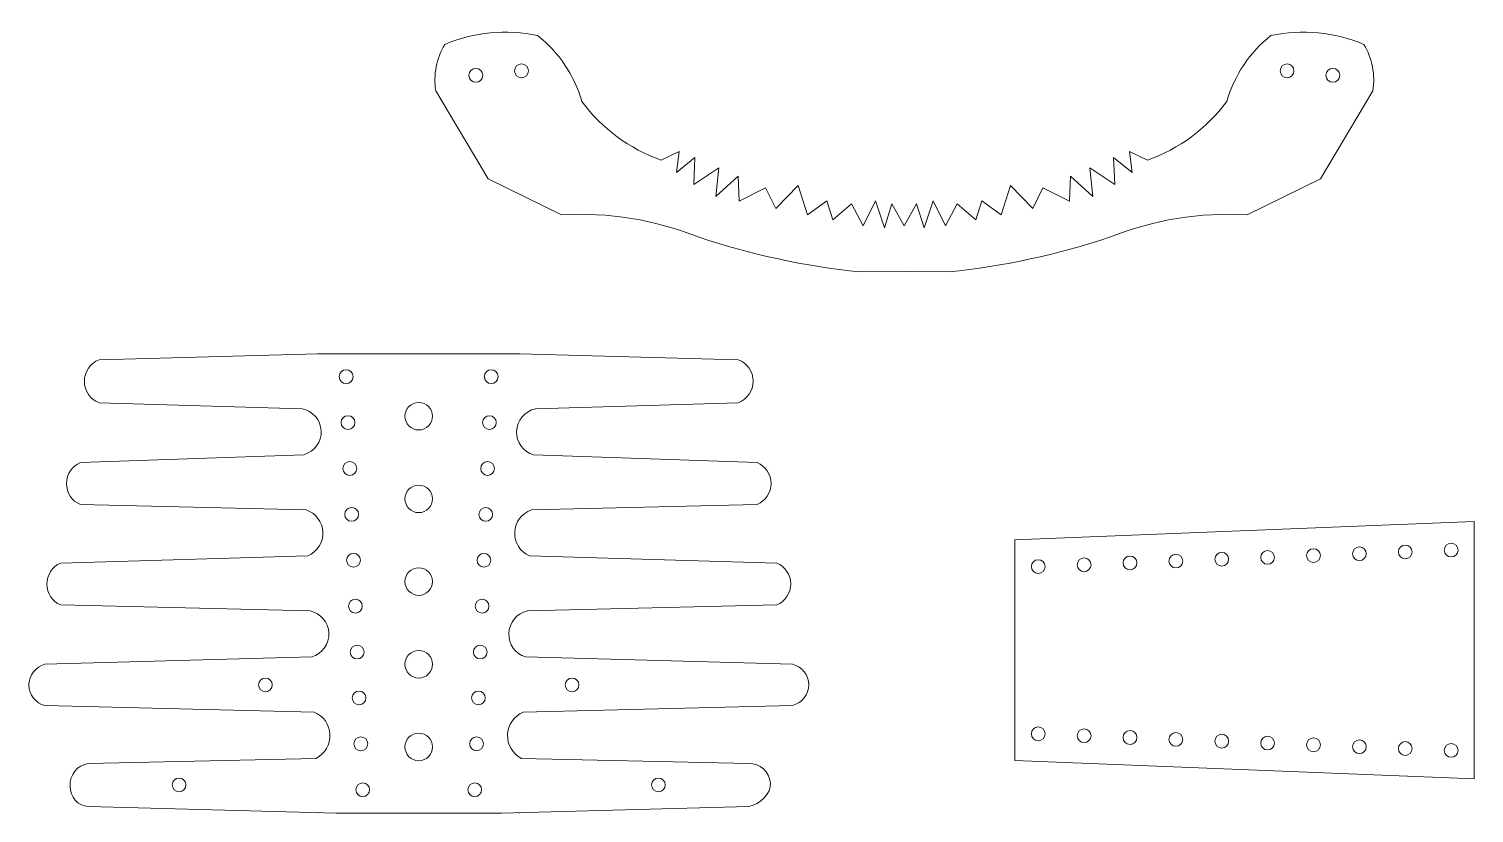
# Model space of a CAD drawing. Header units: millimetres. Extents: x -179 to 235, y -251 to 245.
# Drawn here: x 21.7 to 179, y -104.3 to -19 of the extents above; entities that cross this region are included whole.
import ezdxf

# ---------------------------------------------------------------- set-up
doc = ezdxf.new("R2010")
doc.units = ezdxf.units.MM
doc.header["$MEASUREMENT"] = 0
doc.layers.add('Layer 1', color=7, linetype='Continuous')

msp = doc.modelspace()

# ---------------------------------------------------------------- linework, layer by layer
at = {"layer": 'Layer 1', "lineweight": 9}
for points, knots in [([(65.9547, -25.7036), (65.6877, -23.9622), (66.0348, -22.181), (66.9354, -20.6669), (66.9354, -20.6669), (70.1296, -19.3139), (73.6629, -18.9696), (77.0585, -19.6793), (77.0585, -19.6793), (79.3703, -21.5229), (81.0555, -24.0384), (81.8817, -26.8775)], [0, 0, 0, 0, 0.25, 0.25, 0.25, 0.25, 0.5, 0.5, 0.5, 0.5, 1, 1, 1, 1]), ([(168.0144, -25.7036), (168.2813, -23.9614), (167.935, -22.1816), (167.0337, -20.6669), (167.0337, -20.6669), (163.8381, -19.3138), (160.3074, -18.9689), (156.9107, -19.6793), (156.9107, -19.6793), (154.5982, -21.5239), (152.9137, -24.0372), (152.0874, -26.8775)], [0, 0, 0, 0, 0.25, 0.25, 0.25, 0.25, 0.5, 0.5, 0.5, 0.5, 1, 1, 1, 1]), ([(71.0752, -24.0202), (71.0752, -23.606), (70.7394, -23.2702), (70.3252, -23.2702), (70.3252, -23.2702), (69.911, -23.2702), (69.5752, -23.606), (69.5752, -24.0202), (69.5752, -24.0202), (69.5752, -24.4344), (69.911, -24.7702), (70.3252, -24.7702), (70.3252, -24.7702), (70.7394, -24.7702), (71.0752, -24.4344), (71.0752, -24.0202)], [0, 0, 0, 0, 0.2, 0.2, 0.2, 0.2, 0.4, 0.4, 0.4, 0.4, 0.6, 0.6, 0.6, 0.6, 1, 1, 1, 1]), ([(76.0516, -23.5347), (76.0516, -23.1205), (75.7158, -22.7847), (75.3016, -22.7847), (75.3016, -22.7847), (74.8874, -22.7847), (74.5516, -23.1205), (74.5516, -23.5347), (74.5516, -23.5347), (74.5516, -23.9489), (74.8874, -24.2847), (75.3016, -24.2847), (75.3016, -24.2847), (75.7158, -24.2847), (76.0516, -23.9489), (76.0516, -23.5347)], [0, 0, 0, 0, 0.2, 0.2, 0.2, 0.2, 0.4, 0.4, 0.4, 0.4, 0.6, 0.6, 0.6, 0.6, 1, 1, 1, 1]), ([(159.4176, -23.5347), (159.4176, -23.1205), (159.0818, -22.7847), (158.6676, -22.7847), (158.6676, -22.7847), (158.2533, -22.7847), (157.9176, -23.1205), (157.9176, -23.5347), (157.9176, -23.5347), (157.9176, -23.9489), (158.2533, -24.2847), (158.6676, -24.2847), (158.6676, -24.2847), (159.0818, -24.2847), (159.4176, -23.9489), (159.4176, -23.5347)], [0, 0, 0, 0, 0.2, 0.2, 0.2, 0.2, 0.4, 0.4, 0.4, 0.4, 0.6, 0.6, 0.6, 0.6, 1, 1, 1, 1]), ([(164.3939, -24.0202), (164.3939, -23.606), (164.0582, -23.2702), (163.6439, -23.2702), (163.6439, -23.2702), (163.2297, -23.2702), (162.8939, -23.606), (162.8939, -24.0202), (162.8939, -24.0202), (162.8939, -24.4344), (163.2297, -24.7702), (163.6439, -24.7702), (163.6439, -24.7702), (164.0581, -24.7702), (164.3939, -24.4344), (164.3939, -24.0202)], [0, 0, 0, 0, 0.2, 0.2, 0.2, 0.2, 0.4, 0.4, 0.4, 0.4, 0.6, 0.6, 0.6, 0.6, 1, 1, 1, 1]), ([(65.9547, -25.7036), (65.9547, -25.7036), (71.676, -35.2796), (71.676, -35.2796), (71.676, -35.2796), (71.676, -35.2796), (79.6443, -39.2039), (79.6443, -39.2039), (79.6443, -39.2039), (84.7616, -38.9041), (89.8839, -39.7406), (94.6404, -41.6517)], [0, 0, 0, 0, 0.25, 0.25, 0.25, 0.25, 0.5, 0.5, 0.5, 0.5, 1, 1, 1, 1]), ([(168.0144, -25.7036), (168.0144, -25.7036), (162.2932, -35.2796), (162.2932, -35.2796), (162.2932, -35.2796), (162.2932, -35.2796), (154.3248, -39.2039), (154.3248, -39.2039), (154.3248, -39.2039), (149.2061, -38.9043), (144.0865, -39.7397), (139.3288, -41.6517)], [0, 0, 0, 0, 0.25, 0.25, 0.25, 0.25, 0.5, 0.5, 0.5, 0.5, 1, 1, 1, 1]), ([(90.4907, -33.2532), (90.4907, -33.2532), (92.4783, -32.3232), (92.4783, -32.3232), (92.4783, -32.3232), (92.4783, -32.3232), (92.1848, -34.5938), (92.1848, -34.5938), (92.1848, -34.5938), (92.1848, -34.5938), (94.1896, -32.9815), (94.1896, -32.9815), (94.1896, -32.9815), (94.1896, -32.9815), (94.0603, -35.8894), (94.0603, -35.8894), (94.0603, -35.8894), (94.0603, -35.8894), (96.7721, -34.0807), (96.7721, -34.0807), (96.7721, -34.0807), (96.7721, -34.0807), (96.461, -37.2145), (96.461, -37.2145), (96.461, -37.2145), (96.461, -37.2145), (98.8769, -34.9981), (98.8769, -34.9981), (98.8769, -34.9981), (98.8769, -34.9981), (99.0106, -37.7194), (99.0106, -37.7194), (99.0106, -37.7194), (99.0106, -37.7194), (101.8858, -36.2609), (101.8858, -36.2609), (101.8858, -36.2609), (101.8858, -36.2609), (103.0038, -38.5102), (103.0038, -38.5102), (103.0038, -38.5102), (103.0038, -38.5102), (105.4356, -36.0074), (105.4356, -36.0074), (105.4356, -36.0074), (105.4356, -36.0074), (106.429, -39.1885), (106.429, -39.1885), (106.429, -39.1885), (106.429, -39.1885), (108.5594, -37.6951), (108.5594, -37.6951), (108.5594, -37.6951), (108.5594, -37.6951), (109.1925, -39.7358), (109.1925, -39.7358), (109.1925, -39.7358), (109.1925, -39.7358), (111.2366, -37.9903), (111.2366, -37.9903), (111.2366, -37.9903), (111.2366, -37.9903), (112.5047, -40.3917), (112.5047, -40.3917)], [0, 0, 0, 0, 0.05882353, 0.05882353, 0.05882353, 0.05882353, 0.11764706, 0.11764706, 0.11764706, 0.11764706, 0.17647059, 0.17647059, 0.17647059, 0.17647059, 0.23529412, 0.23529412, 0.23529412, 0.23529412, 0.29411765, 0.29411765, 0.29411765, 0.29411765, 0.35294118, 0.35294118, 0.35294118, 0.35294118, 0.41176471, 0.41176471, 0.41176471, 0.41176471, 0.47058824, 0.47058824, 0.47058824, 0.47058824, 0.52941176, 0.52941176, 0.52941176, 0.52941176, 0.58823529, 0.58823529, 0.58823529, 0.58823529, 0.64705882, 0.64705882, 0.64705882, 0.64705882, 0.70588235, 0.70588235, 0.70588235, 0.70588235, 0.76470588, 0.76470588, 0.76470588, 0.76470588, 0.82352941, 0.82352941, 0.82352941, 0.82352941, 0.88235294, 0.88235294, 0.88235294, 0.88235294, 1, 1, 1, 1]), ([(143.4784, -33.2532), (143.4784, -33.2532), (141.4908, -32.3232), (141.4908, -32.3232), (141.4908, -32.3232), (141.4908, -32.3232), (141.7843, -34.5938), (141.7843, -34.5938), (141.7843, -34.5938), (141.7843, -34.5938), (139.7795, -32.9815), (139.7795, -32.9815), (139.7795, -32.9815), (139.7795, -32.9815), (139.9088, -35.8894), (139.9088, -35.8894), (139.9088, -35.8894), (139.9088, -35.8894), (137.197, -34.0807), (137.197, -34.0807), (137.197, -34.0807), (137.197, -34.0807), (137.5081, -37.2145), (137.5081, -37.2145), (137.5081, -37.2145), (137.5081, -37.2145), (135.0922, -34.9981), (135.0922, -34.9981), (135.0922, -34.9981), (135.0922, -34.9981), (134.9585, -37.7194), (134.9585, -37.7194), (134.9585, -37.7194), (134.9585, -37.7194), (132.0833, -36.2609), (132.0833, -36.2609), (132.0833, -36.2609), (132.0833, -36.2609), (130.9653, -38.5102), (130.9653, -38.5102), (130.9653, -38.5102), (130.9653, -38.5102), (128.5335, -36.0074), (128.5335, -36.0074), (128.5335, -36.0074), (128.5335, -36.0074), (127.5402, -39.1885), (127.5402, -39.1885), (127.5402, -39.1885), (127.5402, -39.1885), (125.4097, -37.6951), (125.4097, -37.6951), (125.4097, -37.6951), (125.4097, -37.6951), (124.7766, -39.7358), (124.7766, -39.7358), (124.7766, -39.7358), (124.7766, -39.7358), (122.7326, -37.9903), (122.7326, -37.9903), (122.7326, -37.9903), (122.7326, -37.9903), (121.4644, -40.3917), (121.4644, -40.3917)], [0, 0, 0, 0, 0.05882353, 0.05882353, 0.05882353, 0.05882353, 0.11764706, 0.11764706, 0.11764706, 0.11764706, 0.17647059, 0.17647059, 0.17647059, 0.17647059, 0.23529412, 0.23529412, 0.23529412, 0.23529412, 0.29411765, 0.29411765, 0.29411765, 0.29411765, 0.35294118, 0.35294118, 0.35294118, 0.35294118, 0.41176471, 0.41176471, 0.41176471, 0.41176471, 0.47058824, 0.47058824, 0.47058824, 0.47058824, 0.52941176, 0.52941176, 0.52941176, 0.52941176, 0.58823529, 0.58823529, 0.58823529, 0.58823529, 0.64705882, 0.64705882, 0.64705882, 0.64705882, 0.70588235, 0.70588235, 0.70588235, 0.70588235, 0.76470588, 0.76470588, 0.76470588, 0.76470588, 0.82352941, 0.82352941, 0.82352941, 0.82352941, 0.88235294, 0.88235294, 0.88235294, 0.88235294, 1, 1, 1, 1]), ([(116.9846, -40.3963), (116.9846, -40.3963), (115.6422, -38.016), (115.6422, -38.016), (115.6422, -38.016), (115.6422, -38.016), (114.8299, -40.6065), (114.8299, -40.6065), (114.8299, -40.6065), (114.8299, -40.6065), (113.8358, -37.6958), (113.8358, -37.6958), (113.8358, -37.6958), (113.8358, -37.6958), (112.5047, -40.3917), (112.5047, -40.3917)], [0, 0, 0, 0, 0.2, 0.2, 0.2, 0.2, 0.4, 0.4, 0.4, 0.4, 0.6, 0.6, 0.6, 0.6, 1, 1, 1, 1]), ([(116.9846, -40.3963), (116.9846, -40.3963), (118.3269, -38.016), (118.3269, -38.016), (118.3269, -38.016), (118.3269, -38.016), (119.1393, -40.6065), (119.1393, -40.6065), (119.1393, -40.6065), (119.1393, -40.6065), (120.1333, -37.6958), (120.1333, -37.6958), (120.1333, -37.6958), (120.1333, -37.6958), (121.4644, -40.3917), (121.4644, -40.3917)], [0, 0, 0, 0, 0.2, 0.2, 0.2, 0.2, 0.4, 0.4, 0.4, 0.4, 0.6, 0.6, 0.6, 0.6, 1, 1, 1, 1]), ([(29.3091, -54.9849), (28.3357, -55.3568), (27.6943, -56.2927), (27.6989, -57.3347), (27.6989, -57.3347), (27.7035, -58.3768), (28.3324, -59.2992), (29.3091, -59.6625)], [0, 0, 0, 0, 0.33333333, 0.33333333, 0.33333333, 0.33333333, 1, 1, 1, 1]), ([(98.9024, -54.9849), (99.8759, -55.3469), (100.5233, -56.2739), (100.528, -57.3125), (100.528, -57.3125), (100.5327, -58.3511), (99.8726, -59.2918), (98.9024, -59.6625)], [0, 0, 0, 0, 0.33333333, 0.33333333, 0.33333333, 0.33333333, 1, 1, 1, 1]), ([(56.9557, -56.8181), (56.9557, -56.4039), (56.6199, -56.0681), (56.2057, -56.0681), (56.2057, -56.0681), (55.7915, -56.0681), (55.4557, -56.4039), (55.4557, -56.8181), (55.4557, -56.8181), (55.4557, -57.2323), (55.7915, -57.5681), (56.2057, -57.5681), (56.2057, -57.5681), (56.6199, -57.5681), (56.9557, -57.2323), (56.9557, -56.8181)], [0, 0, 0, 0, 0.2, 0.2, 0.2, 0.2, 0.4, 0.4, 0.4, 0.4, 0.6, 0.6, 0.6, 0.6, 1, 1, 1, 1]), ([(72.7559, -56.8181), (72.7559, -56.4039), (72.4201, -56.0681), (72.0059, -56.0681), (72.0059, -56.0681), (71.5916, -56.0681), (71.2559, -56.4039), (71.2559, -56.8181), (71.2559, -56.8181), (71.2559, -57.2323), (71.5916, -57.5681), (72.0059, -57.5681), (72.0059, -57.5681), (72.4201, -57.5681), (72.7559, -57.2323), (72.7559, -56.8181)], [0, 0, 0, 0, 0.2, 0.2, 0.2, 0.2, 0.4, 0.4, 0.4, 0.4, 0.6, 0.6, 0.6, 0.6, 1, 1, 1, 1]), ([(65.6058, -61.1201), (65.6058, -60.2916), (64.9342, -59.6201), (64.1058, -59.6201), (64.1058, -59.6201), (63.2773, -59.6201), (62.6058, -60.2916), (62.6058, -61.1201), (62.6058, -61.1201), (62.6058, -61.9485), (63.2773, -62.6201), (64.1058, -62.6201), (64.1058, -62.6201), (64.9342, -62.6201), (65.6058, -61.9485), (65.6058, -61.1201)], [0, 0, 0, 0, 0.2, 0.2, 0.2, 0.2, 0.4, 0.4, 0.4, 0.4, 0.6, 0.6, 0.6, 0.6, 1, 1, 1, 1]), ([(51.3978, -60.3201), (52.5632, -60.5391), (53.4268, -61.5277), (53.4874, -62.7119), (53.4874, -62.7119), (53.548, -63.8961), (52.7347, -64.9833), (51.5978, -65.3201)], [0, 0, 0, 0, 0.33333333, 0.33333333, 0.33333333, 0.33333333, 1, 1, 1, 1]), ([(57.1555, -61.8141), (57.1555, -61.3999), (56.8197, -61.0641), (56.4055, -61.0641), (56.4055, -61.0641), (55.9913, -61.0641), (55.6555, -61.3999), (55.6555, -61.8141), (55.6555, -61.8141), (55.6555, -62.2283), (55.9913, -62.5641), (56.4055, -62.5641), (56.4055, -62.5641), (56.8197, -62.5641), (57.1555, -62.2283), (57.1555, -61.8141)], [0, 0, 0, 0, 0.2, 0.2, 0.2, 0.2, 0.4, 0.4, 0.4, 0.4, 0.6, 0.6, 0.6, 0.6, 1, 1, 1, 1]), ([(72.556, -61.8141), (72.556, -61.3999), (72.2202, -61.0641), (71.806, -61.0641), (71.806, -61.0641), (71.3918, -61.0641), (71.056, -61.3999), (71.056, -61.8141), (71.056, -61.8141), (71.056, -62.2283), (71.3918, -62.5641), (71.806, -62.5641), (71.806, -62.5641), (72.2202, -62.5641), (72.556, -62.2283), (72.556, -61.8141)], [0, 0, 0, 0, 0.2, 0.2, 0.2, 0.2, 0.4, 0.4, 0.4, 0.4, 0.6, 0.6, 0.6, 0.6, 1, 1, 1, 1]), ([(76.8137, -60.3201), (75.6473, -60.5656), (74.8009, -61.5781), (74.7659, -62.7695), (74.7659, -62.7695), (74.7308, -63.9609), (75.4638, -65.0064), (76.6137, -65.3201)], [0, 0, 0, 0, 0.33333333, 0.33333333, 0.33333333, 0.33333333, 1, 1, 1, 1]), ([(57.3554, -66.8101), (57.3554, -66.3959), (57.0196, -66.0601), (56.6054, -66.0601), (56.6054, -66.0601), (56.1912, -66.0601), (55.8554, -66.3959), (55.8554, -66.8101), (55.8554, -66.8101), (55.8554, -67.2243), (56.1912, -67.5601), (56.6054, -67.5601), (56.6054, -67.5601), (57.0196, -67.5601), (57.3554, -67.2243), (57.3554, -66.8101)], [0, 0, 0, 0, 0.2, 0.2, 0.2, 0.2, 0.4, 0.4, 0.4, 0.4, 0.6, 0.6, 0.6, 0.6, 1, 1, 1, 1]), ([(72.3562, -66.8101), (72.3562, -66.3959), (72.0204, -66.0601), (71.6062, -66.0601), (71.6062, -66.0601), (71.192, -66.0601), (70.8562, -66.3959), (70.8562, -66.8101), (70.8562, -66.8101), (70.8562, -67.2243), (71.192, -67.5601), (71.6062, -67.5601), (71.6062, -67.5601), (72.0204, -67.5601), (72.3562, -67.2243), (72.3562, -66.8101)], [0, 0, 0, 0, 0.2, 0.2, 0.2, 0.2, 0.4, 0.4, 0.4, 0.4, 0.6, 0.6, 0.6, 0.6, 1, 1, 1, 1]), ([(27.2613, -66.1722), (26.3421, -66.56), (25.7459, -67.4621), (25.7495, -68.4598), (25.7495, -68.4598), (25.7531, -69.4574), (26.3393, -70.3483), (27.2613, -70.7296)], [0, 0, 0, 0, 0.33333333, 0.33333333, 0.33333333, 0.33333333, 1, 1, 1, 1]), ([(100.9503, -66.1722), (101.8695, -66.5522), (102.4703, -67.4472), (102.4739, -68.4419), (102.4739, -68.4419), (102.4776, -69.4365), (101.8667, -70.3428), (100.9503, -70.7296)], [0, 0, 0, 0, 0.33333333, 0.33333333, 0.33333333, 0.33333333, 1, 1, 1, 1]), ([(65.6058, -70.1201), (65.6058, -69.2916), (64.9342, -68.6201), (64.1058, -68.6201), (64.1058, -68.6201), (63.2773, -68.6201), (62.6058, -69.2916), (62.6058, -70.1201), (62.6058, -70.1201), (62.6058, -70.9485), (63.2773, -71.6201), (64.1058, -71.6201), (64.1058, -71.6201), (64.9342, -71.6201), (65.6058, -70.9485), (65.6058, -70.1201)], [0, 0, 0, 0, 0.2, 0.2, 0.2, 0.2, 0.4, 0.4, 0.4, 0.4, 0.6, 0.6, 0.6, 0.6, 1, 1, 1, 1]), ([(51.8378, -71.3201), (52.8927, -71.6665), (53.6232, -72.6295), (53.6726, -73.7388), (53.6726, -73.7388), (53.7219, -74.848), (53.0578, -75.8814), (52.0378, -76.3201)], [0, 0, 0, 0, 0.33333333, 0.33333333, 0.33333333, 0.33333333, 1, 1, 1, 1]), ([(57.5552, -71.8061), (57.5552, -71.3919), (57.2194, -71.0561), (56.8052, -71.0561), (56.8052, -71.0561), (56.391, -71.0561), (56.0552, -71.3919), (56.0552, -71.8061), (56.0552, -71.8061), (56.0552, -72.2203), (56.391, -72.5561), (56.8052, -72.5561), (56.8052, -72.5561), (57.2194, -72.5561), (57.5552, -72.2203), (57.5552, -71.8061)], [0, 0, 0, 0, 0.2, 0.2, 0.2, 0.2, 0.4, 0.4, 0.4, 0.4, 0.6, 0.6, 0.6, 0.6, 1, 1, 1, 1]), ([(72.1563, -71.8061), (72.1563, -71.3919), (71.8205, -71.0561), (71.4063, -71.0561), (71.4063, -71.0561), (70.9921, -71.0561), (70.6563, -71.3919), (70.6563, -71.8061), (70.6563, -71.8061), (70.6563, -72.2203), (70.9921, -72.5561), (71.4063, -72.5561), (71.4063, -72.5561), (71.8205, -72.5561), (72.1563, -72.2203), (72.1563, -71.8061)], [0, 0, 0, 0, 0.2, 0.2, 0.2, 0.2, 0.4, 0.4, 0.4, 0.4, 0.6, 0.6, 0.6, 0.6, 1, 1, 1, 1]), ([(76.3737, -71.3201), (75.3184, -71.677), (74.594, -72.6497), (74.5544, -73.7631), (74.5544, -73.7631), (74.5147, -74.8764), (75.1464, -75.889), (76.1737, -76.3201)], [0, 0, 0, 0, 0.33333333, 0.33333333, 0.33333333, 0.33333333, 1, 1, 1, 1]), ([(167.2905, -76.0948), (167.2905, -75.6806), (166.9547, -75.3448), (166.5405, -75.3448), (166.5405, -75.3448), (166.1263, -75.3448), (165.7905, -75.6806), (165.7905, -76.0948), (165.7905, -76.0948), (165.7905, -76.509), (166.1263, -76.8448), (166.5405, -76.8448), (166.5405, -76.8448), (166.9547, -76.8448), (167.2905, -76.509), (167.2905, -76.0948)], [0, 0, 0, 0, 0.2, 0.2, 0.2, 0.2, 0.4, 0.4, 0.4, 0.4, 0.6, 0.6, 0.6, 0.6, 1, 1, 1, 1]), ([(172.2865, -75.8949), (172.2865, -75.4807), (171.9507, -75.1449), (171.5365, -75.1449), (171.5365, -75.1449), (171.1223, -75.1449), (170.7865, -75.4807), (170.7865, -75.8949), (170.7865, -75.8949), (170.7865, -76.3092), (171.1223, -76.6449), (171.5365, -76.6449), (171.5365, -76.6449), (171.9507, -76.645), (172.2865, -76.3092), (172.2865, -75.895)], [0, 0, 0, 0, 0.2, 0.2, 0.2, 0.2, 0.4, 0.4, 0.4, 0.4, 0.6, 0.6, 0.6, 0.6, 1, 1, 1, 1]), ([(177.2825, -75.6951), (177.2825, -75.2809), (176.9467, -74.9451), (176.5325, -74.9451), (176.5325, -74.9451), (176.1183, -74.9451), (175.7825, -75.2809), (175.7825, -75.6951), (175.7825, -75.6951), (175.7825, -76.1093), (176.1183, -76.4451), (176.5325, -76.4451), (176.5325, -76.4451), (176.9467, -76.4451), (177.2825, -76.1093), (177.2825, -75.6951)], [0, 0, 0, 0, 0.2, 0.2, 0.2, 0.2, 0.4, 0.4, 0.4, 0.4, 0.6, 0.6, 0.6, 0.6, 1, 1, 1, 1]), ([(25.1159, -77.1031), (24.2014, -77.4958), (23.61, -78.3968), (23.6135, -79.392), (23.6135, -79.392), (23.617, -80.3872), (24.1987, -81.2773), (25.1159, -81.6636)], [0, 0, 0, 0, 0.33333333, 0.33333333, 0.33333333, 0.33333333, 1, 1, 1, 1]), ([(57.7551, -76.8021), (57.7551, -76.3879), (57.4193, -76.0521), (57.0051, -76.0521), (57.0051, -76.0521), (56.5908, -76.0521), (56.2551, -76.3879), (56.2551, -76.8021), (56.2551, -76.8021), (56.2551, -77.2163), (56.5908, -77.5521), (57.0051, -77.5521), (57.0051, -77.5521), (57.4193, -77.5521), (57.7551, -77.2163), (57.7551, -76.8021)], [0, 0, 0, 0, 0.2, 0.2, 0.2, 0.2, 0.4, 0.4, 0.4, 0.4, 0.6, 0.6, 0.6, 0.6, 1, 1, 1, 1]), ([(71.9565, -76.8021), (71.9565, -76.3879), (71.6207, -76.0521), (71.2065, -76.0521), (71.2065, -76.0521), (70.7923, -76.0521), (70.4565, -76.3879), (70.4565, -76.8021), (70.4565, -76.8021), (70.4565, -77.2163), (70.7923, -77.5521), (71.2065, -77.5521), (71.2065, -77.5521), (71.6207, -77.5521), (71.9565, -77.2163), (71.9565, -76.8021)], [0, 0, 0, 0, 0.2, 0.2, 0.2, 0.2, 0.4, 0.4, 0.4, 0.4, 0.6, 0.6, 0.6, 0.6, 1, 1, 1, 1]), ([(103.0956, -77.1031), (104.0101, -77.4882), (104.606, -78.3824), (104.6095, -79.3747), (104.6095, -79.3747), (104.613, -80.3669), (104.0074, -81.2721), (103.0956, -81.6636)], [0, 0, 0, 0, 0.33333333, 0.33333333, 0.33333333, 0.33333333, 1, 1, 1, 1]), ([(132.3185, -77.4937), (132.3185, -77.0795), (131.9827, -76.7437), (131.5685, -76.7437), (131.5685, -76.7437), (131.1543, -76.7437), (130.8185, -77.0795), (130.8185, -77.4937), (130.8185, -77.4937), (130.8185, -77.9079), (131.1543, -78.2437), (131.5685, -78.2437), (131.5685, -78.2437), (131.9827, -78.2437), (132.3185, -77.9079), (132.3185, -77.4937)], [0, 0, 0, 0, 0.2, 0.2, 0.2, 0.2, 0.4, 0.4, 0.4, 0.4, 0.6, 0.6, 0.6, 0.6, 1, 1, 1, 1]), ([(137.3145, -77.2938), (137.3145, -76.8796), (136.9787, -76.5438), (136.5645, -76.5438), (136.5645, -76.5438), (136.1503, -76.5438), (135.8145, -76.8796), (135.8145, -77.2938), (135.8145, -77.2938), (135.8145, -77.708), (136.1503, -78.0438), (136.5645, -78.0438), (136.5645, -78.0438), (136.9787, -78.0438), (137.3145, -77.708), (137.3145, -77.2938)], [0, 0, 0, 0, 0.2, 0.2, 0.2, 0.2, 0.4, 0.4, 0.4, 0.4, 0.6, 0.6, 0.6, 0.6, 1, 1, 1, 1]), ([(142.3105, -77.094), (142.3105, -76.6798), (141.9747, -76.344), (141.5605, -76.344), (141.5605, -76.344), (141.1463, -76.344), (140.8105, -76.6798), (140.8105, -77.094), (140.8105, -77.094), (140.8105, -77.5082), (141.1463, -77.844), (141.5605, -77.844), (141.5605, -77.844), (141.9747, -77.844), (142.3105, -77.5082), (142.3105, -77.094)], [0, 0, 0, 0, 0.2, 0.2, 0.2, 0.2, 0.4, 0.4, 0.4, 0.4, 0.6, 0.6, 0.6, 0.6, 1, 1, 1, 1]), ([(147.3065, -76.8942), (147.3065, -76.4799), (146.9707, -76.1442), (146.5565, -76.1442), (146.5565, -76.1442), (146.1423, -76.1441), (145.8065, -76.4799), (145.8065, -76.8941), (145.8065, -76.8941), (145.8065, -77.3084), (146.1423, -77.6441), (146.5565, -77.6442), (146.5565, -77.6442), (146.9707, -77.6442), (147.3065, -77.3084), (147.3065, -76.8942)], [0, 0, 0, 0, 0.2, 0.2, 0.2, 0.2, 0.4, 0.4, 0.4, 0.4, 0.6, 0.6, 0.6, 0.6, 1, 1, 1, 1]), ([(152.3025, -76.6943), (152.3025, -76.2801), (151.9667, -75.9443), (151.5525, -75.9443), (151.5525, -75.9443), (151.1383, -75.9443), (150.8025, -76.2801), (150.8025, -76.6943), (150.8025, -76.6943), (150.8025, -77.1085), (151.1383, -77.4443), (151.5525, -77.4443), (151.5525, -77.4443), (151.9667, -77.4443), (152.3025, -77.1085), (152.3025, -76.6943)], [0, 0, 0, 0, 0.2, 0.2, 0.2, 0.2, 0.4, 0.4, 0.4, 0.4, 0.6, 0.6, 0.6, 0.6, 1, 1, 1, 1]), ([(157.2985, -76.4945), (157.2985, -76.0803), (156.9627, -75.7445), (156.5485, -75.7445), (156.5485, -75.7445), (156.1343, -75.7445), (155.7985, -76.0803), (155.7985, -76.4945), (155.7985, -76.4945), (155.7985, -76.9087), (156.1343, -77.2445), (156.5485, -77.2445), (156.5485, -77.2445), (156.9627, -77.2445), (157.2985, -76.9087), (157.2985, -76.4945)], [0, 0, 0, 0, 0.2, 0.2, 0.2, 0.2, 0.4, 0.4, 0.4, 0.4, 0.6, 0.6, 0.6, 0.6, 1, 1, 1, 1]), ([(162.2945, -76.2946), (162.2945, -75.8804), (161.9587, -75.5446), (161.5445, -75.5446), (161.5445, -75.5446), (161.1303, -75.5446), (160.7945, -75.8804), (160.7945, -76.2946), (160.7945, -76.2946), (160.7945, -76.7088), (161.1303, -77.0446), (161.5445, -77.0446), (161.5445, -77.0446), (161.9587, -77.0446), (162.2945, -76.7088), (162.2945, -76.2946)], [0, 0, 0, 0, 0.2, 0.2, 0.2, 0.2, 0.4, 0.4, 0.4, 0.4, 0.6, 0.6, 0.6, 0.6, 1, 1, 1, 1]), ([(65.6058, -79.1201), (65.6058, -78.2916), (64.9342, -77.6201), (64.1058, -77.6201), (64.1058, -77.6201), (63.2773, -77.6201), (62.6058, -78.2916), (62.6058, -79.1201), (62.6058, -79.1201), (62.6058, -79.9485), (63.2773, -80.6201), (64.1058, -80.6201), (64.1058, -80.6201), (64.9342, -80.6201), (65.6058, -79.9485), (65.6058, -79.1201)], [0, 0, 0, 0, 0.2, 0.2, 0.2, 0.2, 0.4, 0.4, 0.4, 0.4, 0.6, 0.6, 0.6, 0.6, 1, 1, 1, 1]), ([(57.9549, -81.7981), (57.9549, -81.3839), (57.6191, -81.0481), (57.2049, -81.0481), (57.2049, -81.0481), (56.7907, -81.0481), (56.4549, -81.3839), (56.4549, -81.7981), (56.4549, -81.7981), (56.4549, -82.2123), (56.7907, -82.5481), (57.2049, -82.5481), (57.2049, -82.5481), (57.6191, -82.5481), (57.9549, -82.2123), (57.9549, -81.7981)], [0, 0, 0, 0, 0.2, 0.2, 0.2, 0.2, 0.4, 0.4, 0.4, 0.4, 0.6, 0.6, 0.6, 0.6, 1, 1, 1, 1]), ([(71.7567, -81.7981), (71.7567, -81.3839), (71.4209, -81.0481), (71.0067, -81.0481), (71.0067, -81.0481), (70.5924, -81.0481), (70.2567, -81.3839), (70.2567, -81.7981), (70.2567, -81.7981), (70.2567, -82.2123), (70.5924, -82.5481), (71.0066, -82.5481), (71.0066, -82.5481), (71.4209, -82.5481), (71.7567, -82.2123), (71.7567, -81.7981)], [0, 0, 0, 0, 0.2, 0.2, 0.2, 0.2, 0.4, 0.4, 0.4, 0.4, 0.6, 0.6, 0.6, 0.6, 1, 1, 1, 1]), ([(52.2778, -82.3201), (53.4268, -82.56), (54.269, -83.5453), (54.327, -84.7176), (54.327, -84.7176), (54.385, -85.89), (53.5975, -86.9679), (52.4778, -87.3201)], [0, 0, 0, 0, 0.33333333, 0.33333333, 0.33333333, 0.33333333, 1, 1, 1, 1]), ([(75.9337, -82.3201), (74.7838, -82.5825), (73.9561, -83.5882), (73.9197, -84.7671), (73.9197, -84.7671), (73.8833, -85.946), (74.6022, -86.9871), (75.7337, -87.3201)], [0, 0, 0, 0, 0.33333333, 0.33333333, 0.33333333, 0.33333333, 1, 1, 1, 1]), ([(58.1547, -86.7941), (58.1547, -86.3799), (57.8189, -86.0441), (57.4047, -86.0441), (57.4047, -86.0441), (56.9905, -86.0441), (56.6547, -86.3799), (56.6547, -86.7941), (56.6547, -86.7941), (56.6547, -87.2083), (56.9905, -87.5441), (57.4047, -87.5441), (57.4047, -87.5441), (57.8189, -87.5441), (58.1547, -87.2083), (58.1547, -86.7941)], [0, 0, 0, 0, 0.2, 0.2, 0.2, 0.2, 0.4, 0.4, 0.4, 0.4, 0.6, 0.6, 0.6, 0.6, 1, 1, 1, 1]), ([(71.5568, -86.7941), (71.5568, -86.3799), (71.221, -86.0441), (70.8068, -86.0441), (70.8068, -86.0441), (70.3926, -86.0441), (70.0568, -86.3799), (70.0568, -86.7941), (70.0568, -86.7941), (70.0568, -87.2083), (70.3926, -87.5441), (70.8068, -87.5441), (70.8068, -87.5441), (71.221, -87.5441), (71.5568, -87.2083), (71.5568, -86.7941)], [0, 0, 0, 0, 0.2, 0.2, 0.2, 0.2, 0.4, 0.4, 0.4, 0.4, 0.6, 0.6, 0.6, 0.6, 1, 1, 1, 1]), ([(23.3958, -88.1245), (22.369, -88.3954), (21.6571, -89.3287), (21.6673, -90.3906), (21.6673, -90.3906), (21.6775, -91.4525), (22.364, -92.3609), (23.3958, -92.612)], [0, 0, 0, 0, 0.33333333, 0.33333333, 0.33333333, 0.33333333, 1, 1, 1, 1]), ([(65.6058, -88.1201), (65.6058, -87.2916), (64.9342, -86.6201), (64.1058, -86.6201), (64.1058, -86.6201), (63.2773, -86.6201), (62.6058, -87.2916), (62.6058, -88.1201), (62.6058, -88.1201), (62.6058, -88.9485), (63.2773, -89.6201), (64.1058, -89.6201), (64.1058, -89.6201), (64.9342, -89.6201), (65.6058, -88.9485), (65.6058, -88.1201)], [0, 0, 0, 0, 0.2, 0.2, 0.2, 0.2, 0.4, 0.4, 0.4, 0.4, 0.6, 0.6, 0.6, 0.6, 1, 1, 1, 1]), ([(104.8158, -88.1245), (105.8426, -88.3739), (106.5691, -89.2884), (106.5797, -90.345), (106.5797, -90.345), (106.5904, -91.4016), (105.8373, -92.342), (104.8158, -92.612)], [0, 0, 0, 0, 0.33333333, 0.33333333, 0.33333333, 0.33333333, 1, 1, 1, 1]), ([(48.1547, -90.3683), (48.1547, -89.9541), (47.8189, -89.6183), (47.4047, -89.6183), (47.4047, -89.6183), (46.9905, -89.6183), (46.6547, -89.954), (46.6547, -90.3683), (46.6547, -90.3683), (46.6547, -90.7825), (46.9905, -91.1183), (47.4047, -91.1183), (47.4047, -91.1183), (47.8189, -91.1183), (48.1547, -90.7825), (48.1547, -90.3683)], [0, 0, 0, 0, 0.2, 0.2, 0.2, 0.2, 0.4, 0.4, 0.4, 0.4, 0.6, 0.6, 0.6, 0.6, 1, 1, 1, 1]), ([(81.5568, -90.3683), (81.5568, -89.9541), (81.221, -89.6183), (80.8068, -89.6183), (80.8068, -89.6183), (80.3926, -89.6183), (80.0568, -89.954), (80.0568, -90.3683), (80.0568, -90.3683), (80.0568, -90.7825), (80.3926, -91.1183), (80.8068, -91.1183), (80.8068, -91.1183), (81.221, -91.1183), (81.5568, -90.7825), (81.5568, -90.3683)], [0, 0, 0, 0, 0.2, 0.2, 0.2, 0.2, 0.4, 0.4, 0.4, 0.4, 0.6, 0.6, 0.6, 0.6, 1, 1, 1, 1]), ([(58.3546, -91.7901), (58.3546, -91.3759), (58.0188, -91.0401), (57.6046, -91.0401), (57.6046, -91.0401), (57.1904, -91.0401), (56.8546, -91.3759), (56.8546, -91.7901), (56.8546, -91.7901), (56.8546, -92.2043), (57.1904, -92.5401), (57.6046, -92.5401), (57.6046, -92.5401), (58.0188, -92.5401), (58.3546, -92.2043), (58.3546, -91.7901)], [0, 0, 0, 0, 0.2, 0.2, 0.2, 0.2, 0.4, 0.4, 0.4, 0.4, 0.6, 0.6, 0.6, 0.6, 1, 1, 1, 1]), ([(71.357, -91.7901), (71.357, -91.3759), (71.0212, -91.0401), (70.607, -91.0401), (70.607, -91.0401), (70.1928, -91.0401), (69.857, -91.3759), (69.857, -91.7901), (69.857, -91.7901), (69.857, -92.2043), (70.1928, -92.5401), (70.607, -92.5401), (70.607, -92.5401), (71.0212, -92.5401), (71.357, -92.2043), (71.357, -91.7901)], [0, 0, 0, 0, 0.2, 0.2, 0.2, 0.2, 0.4, 0.4, 0.4, 0.4, 0.6, 0.6, 0.6, 0.6, 1, 1, 1, 1]), ([(52.7178, -93.3201), (53.7215, -93.733), (54.3938, -94.6914), (54.4404, -95.7757), (54.4404, -95.7757), (54.487, -96.86), (53.8847, -97.8801), (52.9201, -98.3776)], [0, 0, 0, 0, 0.33333333, 0.33333333, 0.33333333, 0.33333333, 1, 1, 1, 1]), ([(75.4937, -93.3201), (74.4898, -93.7401), (73.8213, -94.7051), (73.781, -95.7926), (73.781, -95.7926), (73.7407, -96.8801), (74.3213, -97.8845), (75.2914, -98.3776)], [0, 0, 0, 0, 0.33333333, 0.33333333, 0.33333333, 0.33333333, 1, 1, 1, 1]), ([(65.6058, -97.1201), (65.6058, -96.2916), (64.9342, -95.6201), (64.1058, -95.6201), (64.1058, -95.6201), (63.2773, -95.6201), (62.6058, -96.2916), (62.6058, -97.1201), (62.6058, -97.1201), (62.6058, -97.9485), (63.2773, -98.6201), (64.1058, -98.6201), (64.1058, -98.6201), (64.9342, -98.6201), (65.6058, -97.9485), (65.6058, -97.1201)], [0, 0, 0, 0, 0.2, 0.2, 0.2, 0.2, 0.4, 0.4, 0.4, 0.4, 0.6, 0.6, 0.6, 0.6, 1, 1, 1, 1]), ([(132.3185, -95.6967), (132.3185, -95.2825), (131.9827, -94.9467), (131.5685, -94.9467), (131.5685, -94.9467), (131.1543, -94.9467), (130.8185, -95.2825), (130.8185, -95.6967), (130.8185, -95.6967), (130.8185, -96.1109), (131.1543, -96.4467), (131.5685, -96.4467), (131.5685, -96.4467), (131.9827, -96.4467), (132.3185, -96.1109), (132.3185, -95.6967)], [0, 0, 0, 0, 0.2, 0.2, 0.2, 0.2, 0.4, 0.4, 0.4, 0.4, 0.6, 0.6, 0.6, 0.6, 1, 1, 1, 1]), ([(137.3145, -95.8965), (137.3145, -95.4823), (136.9787, -95.1465), (136.5645, -95.1465), (136.5645, -95.1465), (136.1503, -95.1465), (135.8145, -95.4823), (135.8145, -95.8965), (135.8145, -95.8965), (135.8145, -96.3108), (136.1503, -96.6465), (136.5645, -96.6465), (136.5645, -96.6465), (136.9787, -96.6465), (137.3145, -96.3108), (137.3145, -95.8966)], [0, 0, 0, 0, 0.2, 0.2, 0.2, 0.2, 0.4, 0.4, 0.4, 0.4, 0.6, 0.6, 0.6, 0.6, 1, 1, 1, 1]), ([(142.3105, -96.0964), (142.3105, -95.6822), (141.9747, -95.3464), (141.5605, -95.3464), (141.5605, -95.3464), (141.1463, -95.3464), (140.8105, -95.6822), (140.8105, -96.0964), (140.8105, -96.0964), (140.8105, -96.5106), (141.1463, -96.8464), (141.5605, -96.8464), (141.5605, -96.8464), (141.9747, -96.8464), (142.3105, -96.5106), (142.3105, -96.0964)], [0, 0, 0, 0, 0.2, 0.2, 0.2, 0.2, 0.4, 0.4, 0.4, 0.4, 0.6, 0.6, 0.6, 0.6, 1, 1, 1, 1]), ([(147.3065, -96.2962), (147.3065, -95.882), (146.9707, -95.5462), (146.5565, -95.5462), (146.5565, -95.5462), (146.1423, -95.5462), (145.8065, -95.882), (145.8065, -96.2962), (145.8065, -96.2962), (145.8065, -96.7104), (146.1423, -97.0462), (146.5565, -97.0462), (146.5565, -97.0462), (146.9707, -97.0462), (147.3065, -96.7104), (147.3065, -96.2962)], [0, 0, 0, 0, 0.2, 0.2, 0.2, 0.2, 0.4, 0.4, 0.4, 0.4, 0.6, 0.6, 0.6, 0.6, 1, 1, 1, 1]), ([(152.3025, -96.4961), (152.3025, -96.0819), (151.9667, -95.7461), (151.5525, -95.7461), (151.5525, -95.7461), (151.1383, -95.7461), (150.8025, -96.0819), (150.8025, -96.4961), (150.8025, -96.4961), (150.8025, -96.9103), (151.1383, -97.2461), (151.5525, -97.2461), (151.5525, -97.2461), (151.9667, -97.2461), (152.3025, -96.9103), (152.3025, -96.4961)], [0, 0, 0, 0, 0.2, 0.2, 0.2, 0.2, 0.4, 0.4, 0.4, 0.4, 0.6, 0.6, 0.6, 0.6, 1, 1, 1, 1]), ([(157.2985, -96.6959), (157.2985, -96.2817), (156.9627, -95.9459), (156.5485, -95.9459), (156.5485, -95.9459), (156.1343, -95.9459), (155.7985, -96.2817), (155.7985, -96.6959), (155.7985, -96.6959), (155.7985, -97.1101), (156.1343, -97.4459), (156.5485, -97.4459), (156.5485, -97.4459), (156.9627, -97.4459), (157.2985, -97.1101), (157.2985, -96.6959)], [0, 0, 0, 0, 0.2, 0.2, 0.2, 0.2, 0.4, 0.4, 0.4, 0.4, 0.6, 0.6, 0.6, 0.6, 1, 1, 1, 1]), ([(58.5544, -96.7861), (58.5544, -96.3719), (58.2186, -96.0361), (57.8044, -96.0361), (57.8044, -96.0361), (57.3902, -96.0361), (57.0544, -96.3719), (57.0544, -96.7861), (57.0544, -96.7861), (57.0544, -97.2003), (57.3902, -97.5361), (57.8044, -97.5361), (57.8044, -97.5361), (58.2186, -97.5361), (58.5544, -97.2003), (58.5544, -96.7861)], [0, 0, 0, 0, 0.2, 0.2, 0.2, 0.2, 0.4, 0.4, 0.4, 0.4, 0.6, 0.6, 0.6, 0.6, 1, 1, 1, 1]), ([(71.1571, -96.7861), (71.1571, -96.3719), (70.8213, -96.0361), (70.4071, -96.0361), (70.4071, -96.0361), (69.9929, -96.0361), (69.6571, -96.3719), (69.6571, -96.7861), (69.6571, -96.7861), (69.6571, -97.2003), (69.9929, -97.5361), (70.4071, -97.5361), (70.4071, -97.5361), (70.8213, -97.5361), (71.1571, -97.2003), (71.1571, -96.7861)], [0, 0, 0, 0, 0.2, 0.2, 0.2, 0.2, 0.4, 0.4, 0.4, 0.4, 0.6, 0.6, 0.6, 0.6, 1, 1, 1, 1]), ([(162.2945, -96.8957), (162.2945, -96.4815), (161.9587, -96.1457), (161.5445, -96.1457), (161.5445, -96.1457), (161.1303, -96.1457), (160.7945, -96.4815), (160.7945, -96.8957), (160.7945, -96.8957), (160.7945, -97.31), (161.1303, -97.6457), (161.5445, -97.6457), (161.5445, -97.6457), (161.9587, -97.6457), (162.2945, -97.31), (162.2945, -96.8958)], [0, 0, 0, 0, 0.2, 0.2, 0.2, 0.2, 0.4, 0.4, 0.4, 0.4, 0.6, 0.6, 0.6, 0.6, 1, 1, 1, 1]), ([(167.2905, -97.0956), (167.2905, -96.6814), (166.9547, -96.3456), (166.5405, -96.3456), (166.5405, -96.3456), (166.1263, -96.3456), (165.7905, -96.6814), (165.7905, -97.0956), (165.7905, -97.0956), (165.7905, -97.5098), (166.1263, -97.8456), (166.5405, -97.8456), (166.5405, -97.8456), (166.9547, -97.8456), (167.2905, -97.5098), (167.2905, -97.0956)], [0, 0, 0, 0, 0.2, 0.2, 0.2, 0.2, 0.4, 0.4, 0.4, 0.4, 0.6, 0.6, 0.6, 0.6, 1, 1, 1, 1]), ([(172.2865, -97.2954), (172.2865, -96.8812), (171.9507, -96.5454), (171.5365, -96.5454), (171.5365, -96.5454), (171.1223, -96.5454), (170.7865, -96.8812), (170.7865, -97.2954), (170.7865, -97.2954), (170.7865, -97.7096), (171.1223, -98.0454), (171.5365, -98.0454), (171.5365, -98.0454), (171.9507, -98.0454), (172.2865, -97.7096), (172.2865, -97.2954)], [0, 0, 0, 0, 0.2, 0.2, 0.2, 0.2, 0.4, 0.4, 0.4, 0.4, 0.6, 0.6, 0.6, 0.6, 1, 1, 1, 1]), ([(177.2825, -97.4953), (177.2825, -97.0811), (176.9467, -96.7453), (176.5325, -96.7453), (176.5325, -96.7453), (176.1183, -96.7453), (175.7825, -97.0811), (175.7825, -97.4953), (175.7825, -97.4953), (175.7825, -97.9095), (176.1183, -98.2453), (176.5325, -98.2453), (176.5325, -98.2453), (176.9467, -98.2453), (177.2825, -97.9095), (177.2825, -97.4953)], [0, 0, 0, 0, 0.2, 0.2, 0.2, 0.2, 0.4, 0.4, 0.4, 0.4, 0.6, 0.6, 0.6, 0.6, 1, 1, 1, 1]), ([(28.1466, -98.9069), (26.942, -99.0888), (26.0712, -100.1539), (26.1324, -101.3707), (26.1324, -101.3707), (26.1936, -102.5875), (26.9298, -103.5362), (28.1466, -103.5963)], [0, 0, 0, 0, 0.33333333, 0.33333333, 0.33333333, 0.33333333, 1, 1, 1, 1]), ([(100.0649, -98.9069), (101.2696, -98.9069), (102.2782, -99.8197), (102.398, -101.0184), (102.398, -101.0184), (102.5178, -102.217), (101.2458, -103.3578), (100.0649, -103.5963)], [0, 0, 0, 0, 0.33333333, 0.33333333, 0.33333333, 0.33333333, 1, 1, 1, 1]), ([(38.7543, -101.2516), (38.7543, -100.8373), (38.4185, -100.5016), (38.0043, -100.5016), (38.0043, -100.5016), (37.59, -100.5016), (37.2543, -100.8373), (37.2543, -101.2516), (37.2543, -101.2516), (37.2543, -101.6658), (37.59, -102.0016), (38.0043, -102.0016), (38.0043, -102.0016), (38.4185, -102.0016), (38.7543, -101.6658), (38.7543, -101.2516)], [0, 0, 0, 0, 0.2, 0.2, 0.2, 0.2, 0.4, 0.4, 0.4, 0.4, 0.6, 0.6, 0.6, 0.6, 1, 1, 1, 1]), ([(90.9573, -101.2516), (90.9573, -100.8373), (90.6215, -100.5016), (90.2073, -100.5016), (90.2073, -100.5016), (89.7931, -100.5016), (89.4573, -100.8373), (89.4573, -101.2516), (89.4573, -101.2516), (89.4573, -101.6658), (89.7931, -102.0016), (90.2073, -102.0016), (90.2073, -102.0016), (90.6215, -102.0016), (90.9573, -101.6658), (90.9573, -101.2516)], [0, 0, 0, 0, 0.2, 0.2, 0.2, 0.2, 0.4, 0.4, 0.4, 0.4, 0.6, 0.6, 0.6, 0.6, 1, 1, 1, 1]), ([(58.7543, -101.7821), (58.7543, -101.3679), (58.4185, -101.0321), (58.0043, -101.0321), (58.0043, -101.0321), (57.59, -101.0321), (57.2543, -101.3679), (57.2543, -101.7821), (57.2543, -101.7821), (57.2543, -102.1963), (57.59, -102.5321), (58.0043, -102.5321), (58.0043, -102.5321), (58.4185, -102.5321), (58.7543, -102.1963), (58.7543, -101.7821)], [0, 0, 0, 0, 0.2, 0.2, 0.2, 0.2, 0.4, 0.4, 0.4, 0.4, 0.6, 0.6, 0.6, 0.6, 1, 1, 1, 1]), ([(70.9573, -101.7821), (70.9573, -101.3679), (70.6215, -101.0321), (70.2073, -101.0321), (70.2073, -101.0321), (69.7931, -101.0321), (69.4573, -101.3679), (69.4573, -101.7821), (69.4573, -101.7821), (69.4573, -102.1963), (69.7931, -102.5321), (70.2073, -102.5321), (70.2073, -102.5321), (70.6215, -102.5321), (70.9573, -102.1963), (70.9573, -101.7821)], [0, 0, 0, 0, 0.2, 0.2, 0.2, 0.2, 0.4, 0.4, 0.4, 0.4, 0.6, 0.6, 0.6, 0.6, 1, 1, 1, 1])]:
    msp.add_open_spline(points, degree=3, knots=knots, dxfattribs=at)
for points in [[(81.8817, -26.8775), (84.0581, -29.808), (87.0528, -32.0263), (90.4907, -33.2532)], [(152.0874, -26.8775), (149.9122, -29.8071), (146.9149, -32.0264), (143.4784, -33.2532)], [(94.6404, -41.6517), (100.3126, -43.5352), (106.1708, -44.7989), (112.115, -45.4211)], [(139.3288, -41.6517), (133.6574, -43.535), (127.7975, -44.7989), (121.8541, -45.4211)], [(112.115, -45.4211), (112.115, -45.4211), (116.9846, -45.3591), (116.9846, -45.3591)], [(121.8541, -45.4211), (121.8541, -45.4211), (116.9846, -45.3591), (116.9846, -45.3591)], [(53.1034, -54.3201), (53.1034, -54.3201), (29.3091, -54.9849), (29.3091, -54.9849)], [(53.1034, -54.3201), (53.1034, -54.3201), (29.3091, -54.9849), (29.3091, -54.9849)], [(53.1034, -54.3201), (53.1034, -54.3201), (75.1082, -54.3201), (75.1082, -54.3201)], [(75.1082, -54.3201), (75.1082, -54.3201), (98.9024, -54.9849), (98.9024, -54.9849)], [(75.1082, -54.3201), (75.1082, -54.3201), (98.9024, -54.9849), (98.9024, -54.9849)], [(29.3091, -59.6625), (29.3091, -59.6625), (51.3978, -60.3201), (51.3978, -60.3201)], [(98.9024, -59.6625), (98.9024, -59.6625), (76.8137, -60.3201), (76.8137, -60.3201)], [(51.5978, -65.3201), (51.5978, -65.3201), (27.2613, -66.1722), (27.2613, -66.1722)], [(76.6137, -65.3201), (76.6137, -65.3201), (100.9503, -66.1722), (100.9503, -66.1722)], [(27.2613, -70.7296), (27.2613, -70.7296), (51.8378, -71.3201), (51.8378, -71.3201)], [(100.9503, -70.7296), (100.9503, -70.7296), (76.3737, -71.3201), (76.3737, -71.3201)], [(179.0305, -72.5928), (179.0305, -72.5928), (129.0305, -74.5928), (129.0305, -74.5928)], [(179.0305, -100.5976), (179.0305, -100.5976), (179.0305, -72.5928), (179.0305, -72.5928)], [(129.0305, -98.5976), (129.0305, -98.5976), (129.0305, -74.5928), (129.0305, -74.5928)], [(52.0378, -76.3201), (52.0378, -76.3201), (25.1159, -77.1031), (25.1159, -77.1031)], [(76.1737, -76.3201), (76.1737, -76.3201), (103.0956, -77.1031), (103.0956, -77.1031)], [(25.1159, -81.6636), (25.1159, -81.6636), (52.2778, -82.3201), (52.2778, -82.3201)], [(103.0956, -81.6636), (103.0956, -81.6636), (75.9337, -82.3201), (75.9337, -82.3201)], [(52.4778, -87.3201), (52.4778, -87.3201), (23.3958, -88.1245), (23.3958, -88.1245)], [(75.7337, -87.3201), (75.7337, -87.3201), (104.8158, -88.1245), (104.8158, -88.1245)], [(23.3958, -92.612), (23.3958, -92.612), (52.7178, -93.3201), (52.7178, -93.3201)], [(104.8158, -92.612), (104.8158, -92.612), (75.4937, -93.3201), (75.4937, -93.3201)], [(28.1466, -98.9069), (28.1466, -98.9069), (52.9201, -98.3776), (52.9201, -98.3776)], [(100.0649, -98.9069), (100.0649, -98.9069), (75.2914, -98.3776), (75.2914, -98.3776)], [(179.0305, -100.5976), (179.0305, -100.5976), (129.0305, -98.5976), (129.0305, -98.5976)], [(55.1034, -104.3201), (55.1034, -104.3201), (28.1466, -103.5963), (28.1466, -103.5963)], [(73.1082, -104.3201), (73.1082, -104.3201), (100.0649, -103.5963), (100.0649, -103.5963)], [(53.1557, -104.2678), (53.1557, -104.2678), (53.1578, -104.3201), (53.1578, -104.3201)], [(55.1034, -104.3201), (55.1034, -104.3201), (73.1082, -104.3201), (73.1082, -104.3201)], [(75.0558, -104.2678), (75.0558, -104.2678), (75.0537, -104.3201), (75.0537, -104.3201)]]:
    msp.add_open_spline(points, degree=3, dxfattribs=at)

doc.saveas('drawing.dxf')
